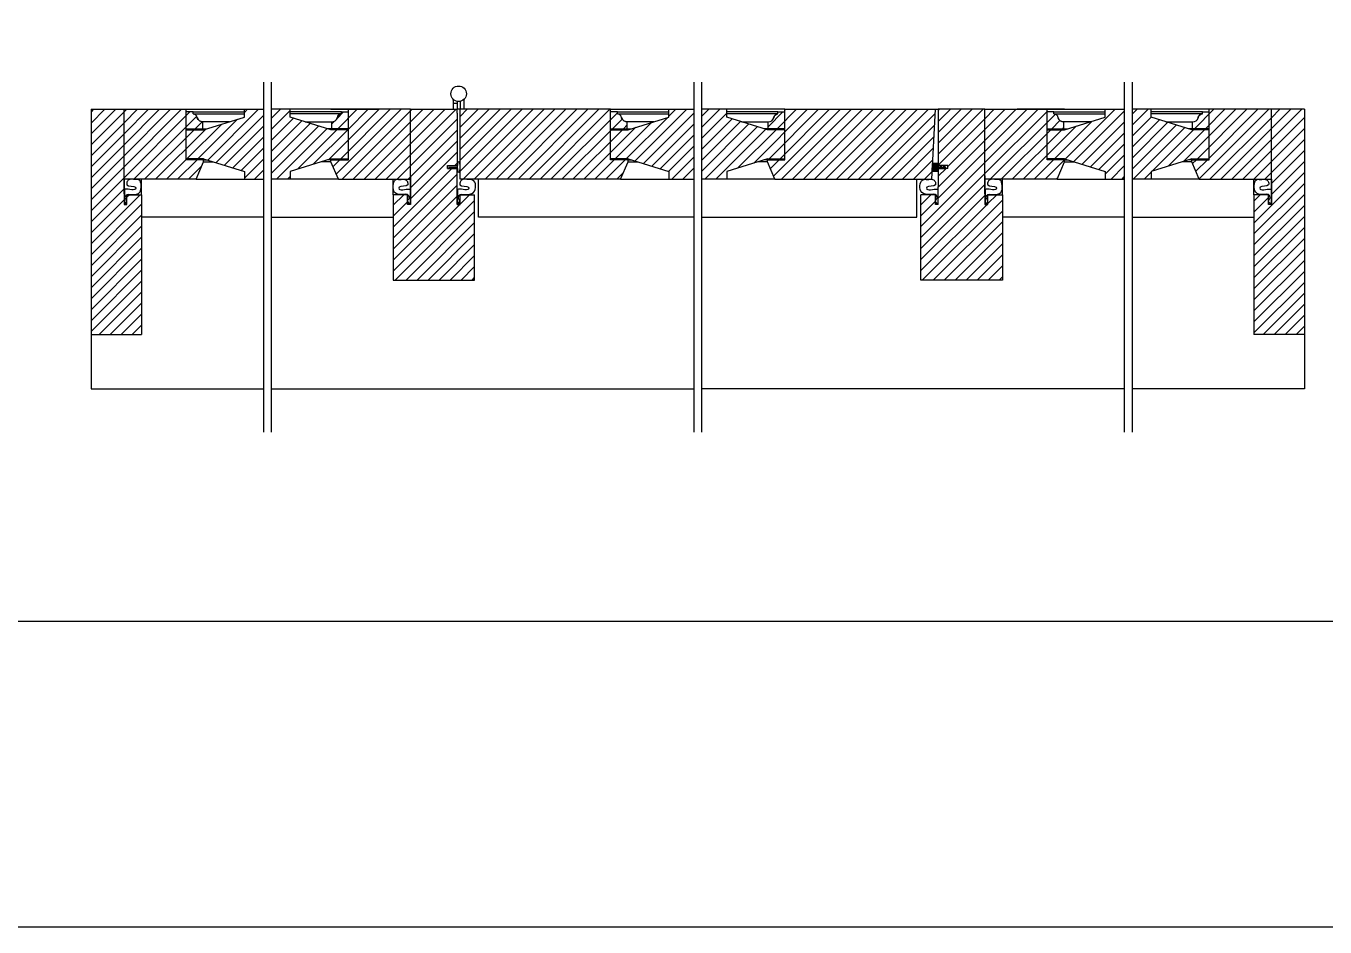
# Model space of a CAD drawing. Header units: inches. Extents: x 1985 to 11287, y 379 to 4336.
# Drawn here: x 7556.3 to 7598.12, y 3266.28 to 3295.29 of the extents above; entities that cross this region are included whole.
import ezdxf

# ---------------------------------------------------------------- set-up
doc = ezdxf.new("R2010")
doc.units = ezdxf.units.IN
doc.header["$MEASUREMENT"] = 0
for name, color, linetype in [('glazing tape 99', 7, 'CONTINUOUS'), ('hardware 99', 94, 'CONTINUOUS'), ('hatch 99', 1, 'CONTINUOUS'), ('separation 99', 3, 'CONTINUOUS'), ('weatherstripping 99', 5, 'CONTINUOUS'), ('wood detail 99', 7, 'CONTINUOUS')]:
    doc.layers.add(name, color=color, linetype=linetype)
pattern_1 = [(45, (3336.02802, 5e-13), (-0.176776695, 0.176776695), [])]

msp = doc.modelspace()

# ---------------------------------------------------------------- hatches: boundary and pattern name
at = {"layer": 'glazing tape 99'}
h = msp.add_hatch(color=7, dxfattribs=at)
h.paths.add_polyline_path([(7561.459092, 3291.985773), (7561.459092, 3291.954473), (7561.998106, 3291.954473), (7561.998106, 3291.985773)])
h.paths.add_polyline_path([(7561.459092, 3291.017073), (7561.459092, 3290.985773), (7562.021606, 3290.985773), (7562.021606, 3291.017073)])
h = msp.add_hatch(color=7, dxfattribs=at)
h.paths.add_polyline_path([(7566.68347, 3291.954473), (7566.68347, 3291.985773), (7566.144456, 3291.985773), (7566.144456, 3291.954473)])
h.paths.add_polyline_path([(7566.120956, 3291.017073), (7566.120956, 3290.985773), (7566.68347, 3290.985773), (7566.68347, 3291.017073)])
h = msp.add_hatch(color=7, dxfattribs=at)
h.paths.add_polyline_path([(7575.660799, 3291.954473), (7575.660799, 3291.985773), (7575.121785, 3291.985773), (7575.121785, 3291.954473)])
h.paths.add_polyline_path([(7575.684299, 3290.985773), (7575.684299, 3291.017073), (7575.121785, 3291.017073), (7575.121785, 3290.985773)])
h = msp.add_hatch(color=7, dxfattribs=at)
h.paths.add_polyline_path([(7580.196548, 3291.954473), (7580.196548, 3291.985773), (7580.735563, 3291.985773), (7580.735563, 3291.954473)])
h.paths.add_polyline_path([(7580.173048, 3290.985773), (7580.173048, 3291.017073), (7580.735563, 3291.017073), (7580.735563, 3290.985773)])
h = msp.add_hatch(color=7, dxfattribs=at)
h.paths.add_polyline_path([(7589.173878, 3291.954473), (7589.173878, 3291.985773), (7589.712892, 3291.985773), (7589.712892, 3291.954473)])
h.paths.add_polyline_path([(7589.736392, 3291.017073), (7589.736392, 3290.985773), (7589.173878, 3290.985773), (7589.173878, 3291.017073)])
h = msp.add_hatch(color=7, dxfattribs=at)
h.paths.add_polyline_path([(7594.398256, 3291.985773), (7594.398256, 3291.954473), (7593.859241, 3291.954473), (7593.859241, 3291.985773)])
h.paths.add_polyline_path([(7594.398256, 3291.017073), (7594.398256, 3290.985773), (7593.835741, 3290.985773), (7593.835741, 3291.017073)])
at = {"layer": 'hatch 99'}
h = msp.add_hatch(dxfattribs=at)
h.set_pattern_fill('ANSI31', color=256, scale=2, style=0)
h.set_pattern_definition(pattern_1)
h.paths.add_polyline_path([(7560.021648, 3289.860773), (7559.552818, 3289.860773), (7559.552818, 3289.548309), (7559.459156, 3289.548309), (7559.459156, 3290.360773), (7559.459156, 3292.610773), (7558.396648, 3292.610773), (7558.396648, 3285.360773), (7560.021648, 3285.360773)])
h = msp.add_hatch(dxfattribs=at)
h.set_pattern_fill('ANSI31', color=256, scale=2, style=0)
h.set_pattern_definition(pattern_1)
h.paths.add_polyline_path([(7563.946281, 3292.610773), (7563.365406, 3292.610773), (7563.334106, 3292.610773), (7563.334106, 3292.360773), (7562.021606, 3291.954473), (7561.459092, 3291.954473), (7561.459092, 3291.017073), (7562.021606, 3291.017073), (7563.334106, 3290.610773), (7563.334106, 3290.360773), (7563.946281, 3290.360773)])
h.paths.add_polyline_path([(7561.998106, 3292.212273, -0.33870461), (7561.815056, 3292.337273, 0.411741612), (7561.682306, 3292.462273), (7561.682306, 3292.524773), (7561.459092, 3292.524773), (7561.459092, 3291.985773), (7561.998106, 3291.985773)], flags=17)
h.paths.add_polyline_path([(7561.459092, 3292.610773), (7559.459156, 3292.610773), (7559.459156, 3290.360773), (7561.780535, 3290.360773), (7562.021606, 3290.923273), (7562.021606, 3290.985773), (7561.459092, 3290.985773)])
h = msp.add_hatch(dxfattribs=at)
h.set_pattern_fill('ANSI31', color=256, scale=2, style=0)
h.set_pattern_definition(pattern_1)
h.paths.add_polyline_path([(7568.683406, 3292.610773), (7566.68347, 3292.610773), (7566.68347, 3290.985773), (7566.120956, 3290.985773), (7566.120956, 3290.923273), (7566.362027, 3290.360773), (7568.683406, 3290.360773), (7568.683406, 3290.471036)])
h.paths.add_polyline_path([(7566.68347, 3292.524773), (7566.460256, 3292.524773), (7566.460256, 3292.462273), (7566.453566, 3292.462273, 0.396713131), (7566.327506, 3292.337273, -0.33870461), (7566.144456, 3292.212273), (7566.144456, 3291.985773), (7566.68347, 3291.985773)], flags=17)
h.paths.add_polyline_path([(7566.68347, 3291.954473), (7566.120956, 3291.954473), (7564.808456, 3292.360773), (7564.808456, 3292.610773), (7564.777156, 3292.610773), (7564.196281, 3292.610773), (7564.196281, 3290.360773), (7564.808456, 3290.360773), (7564.808456, 3290.610773), (7566.120956, 3291.017073), (7566.68347, 3291.017073)])
h = msp.add_hatch(dxfattribs=at)
h.set_pattern_fill('ANSI31', color=256, scale=2, style=0)
h.set_pattern_definition(pattern_1)
h.paths.add_polyline_path([(7569.871822, 3290.704273), (7569.871822, 3290.798273), (7570.184318, 3290.798273), (7570.184322, 3292.485773), (7570.184322, 3292.610773), (7570.183422, 3292.610773), (7568.683406, 3292.610773), (7568.683406, 3290.360773), (7568.683406, 3289.548309), (7568.589744, 3289.548309), (7568.589744, 3289.860773), (7568.120914, 3289.860773), (7568.120914, 3287.110773), (7570.745914, 3287.110773), (7570.745914, 3289.860773), (7570.277084, 3289.860773), (7570.277084, 3289.548309), (7570.184322, 3289.548298), (7570.183422, 3289.548309), (7570.184322, 3289.548309), (7570.184322, 3290.704273)])
h = msp.add_hatch(dxfattribs=at)
h.set_pattern_fill('ANSI31', color=256, scale=2, style=0)
h.set_pattern_definition(pattern_1)
h.paths.add_polyline_path([(7577.803674, 3292.610773), (7577.028099, 3292.610773), (7576.996799, 3292.610773), (7576.996799, 3292.360773), (7575.684299, 3291.954473), (7575.121785, 3291.954473), (7575.121785, 3291.017073), (7575.684299, 3291.017073), (7576.996799, 3290.610773), (7576.996799, 3290.360773), (7577.803674, 3290.360773)])
h.paths.add_polyline_path([(7575.660799, 3292.212273, -0.33870461), (7575.477749, 3292.337273, 0.411741612), (7575.344999, 3292.462273), (7575.344999, 3292.524773), (7575.121785, 3292.524773), (7575.121785, 3291.985773), (7575.660799, 3291.985773)], flags=17)
h.paths.add_polyline_path([(7575.121785, 3292.610773), (7570.278048, 3292.610773), (7570.278048, 3290.360773), (7575.443228, 3290.360773), (7575.684299, 3290.923273), (7575.684299, 3290.985773), (7575.121785, 3290.985773)])
h = msp.add_hatch(dxfattribs=at)
h.set_pattern_fill('ANSI31', color=256, scale=2, style=0)
h.set_pattern_definition(pattern_1)
h.paths.add_polyline_path([(7585.579299, 3292.610773), (7580.735563, 3292.610773), (7580.735563, 3290.985773), (7580.173048, 3290.985773), (7580.173048, 3290.923273), (7580.41412, 3290.360773), (7585.461382, 3290.360773)])
h.paths.add_polyline_path([(7580.735563, 3292.524773), (7580.512348, 3292.524773), (7580.512348, 3292.462273), (7580.505659, 3292.462273, 0.396713131), (7580.379598, 3292.337273, -0.33870461), (7580.196548, 3292.212273), (7580.196548, 3291.985773), (7580.735563, 3291.985773)], flags=17)
h.paths.add_polyline_path([(7580.735563, 3291.954473), (7580.173048, 3291.954473), (7578.860548, 3292.360773), (7578.860548, 3292.610773), (7578.829248, 3292.610773), (7578.053674, 3292.610773), (7578.053674, 3290.360773), (7578.860548, 3290.360773), (7578.860548, 3290.610773), (7580.173048, 3291.017073), (7580.735563, 3291.017073)])
h = msp.add_hatch(dxfattribs=at)
h.set_pattern_fill('ANSI31', color=256, scale=2, style=0)
h.set_pattern_definition(pattern_1)
h.paths.add_polyline_path([(7587.173941, 3289.548309), (7587.173941, 3290.471036), (7587.173941, 3292.610773), (7585.673026, 3292.610773), (7585.673029, 3290.798273), (7585.985526, 3290.798273), (7585.985526, 3290.704273), (7585.674872, 3290.704273), (7585.673026, 3289.548309), (7585.580264, 3289.548309), (7585.580264, 3289.860773), (7585.111433, 3289.860773), (7585.111433, 3287.110773), (7587.736433, 3287.110773), (7587.736433, 3289.860773), (7587.267603, 3289.860773), (7587.267603, 3289.548309)])
h = msp.add_hatch(dxfattribs=at)
h.set_pattern_fill('ANSI31', color=256, scale=2, style=0)
h.set_pattern_definition(pattern_1)
h.paths.add_polyline_path([(7591.661067, 3292.610773), (7591.080192, 3292.610773), (7591.048892, 3292.610773), (7591.048892, 3292.360773), (7589.736392, 3291.954473), (7589.173878, 3291.954473), (7589.173878, 3291.017073), (7589.736392, 3291.017073), (7591.048892, 3290.610773), (7591.048892, 3290.360773), (7591.661067, 3290.360773)])
h.paths.add_polyline_path([(7589.712892, 3292.212273, -0.33870461), (7589.529842, 3292.337273, 0.411741612), (7589.397092, 3292.462273), (7589.397092, 3292.524773), (7589.173878, 3292.524773), (7589.173878, 3291.985773), (7589.712892, 3291.985773)], flags=17)
h.paths.add_polyline_path([(7589.173878, 3292.610773), (7587.173941, 3292.610773), (7587.173941, 3290.360773), (7589.49532, 3290.360773), (7589.736392, 3290.923273), (7589.736392, 3290.985773), (7589.173878, 3290.985773)])
h = msp.add_hatch(dxfattribs=at)
h.set_pattern_fill('ANSI31', color=256, scale=2, style=0)
h.set_pattern_definition(pattern_1)
h.paths.add_polyline_path([(7596.398192, 3292.610773), (7594.398256, 3292.610773), (7594.398256, 3290.985773), (7593.835741, 3290.985773), (7593.835741, 3290.923273), (7594.076813, 3290.360773), (7596.398192, 3290.360773)])
h.paths.add_polyline_path([(7594.398256, 3292.524773), (7594.175041, 3292.524773), (7594.175041, 3292.462273), (7594.168352, 3292.462273, 0.396713131), (7594.042291, 3292.337273, -0.33870461), (7593.859241, 3292.212273), (7593.859241, 3291.985773), (7594.398256, 3291.985773)], flags=17)
h.paths.add_polyline_path([(7594.398256, 3291.954473), (7593.835741, 3291.954473), (7592.523241, 3292.360773), (7592.523241, 3292.610773), (7592.491941, 3292.610773), (7591.911067, 3292.610773), (7591.911067, 3290.360773), (7592.523241, 3290.360773), (7592.523241, 3290.610773), (7593.835741, 3291.017073), (7594.398256, 3291.017073)])
h = msp.add_hatch(dxfattribs=at)
h.set_pattern_fill('ANSI31', color=256, scale=2, style=0)
h.set_pattern_definition(pattern_1)
h.paths.add_polyline_path([(7596.398192, 3290.360773), (7596.398192, 3289.548309), (7596.30453, 3289.548309), (7596.30453, 3289.860773), (7595.8357, 3289.860773), (7595.8357, 3285.360773), (7597.4607, 3285.360773), (7597.4607, 3292.610773), (7596.398192, 3292.610773)])
at = {"layer": 'weatherstripping 99', "lineweight": 30}
h = msp.add_hatch(dxfattribs=at)
h.set_pattern_fill('ANSI36', color=5, scale=0.125, angle=315, style=0)
h.set_pattern_definition([(180, (7397.849616, 1700.638821), (-0.02734375, 0.015625), [0.0390625, -0.0078125, 0, -0.0078125])])
h.paths.add_polyline_path([(7585.487585, 3290.860773), (7585.642026, 3290.860773), (7585.642026, 3290.610773), (7585.474484, 3290.610773)])
msp.add_hatch(color=5, dxfattribs=at).paths.add_polyline_path([(7585.642026, 3290.860773), (7585.672999, 3290.860773), (7585.673017, 3290.765252), (7585.706607, 3290.735525), (7585.766401, 3290.735525), (7585.722865, 3290.797773), (7585.751162, 3290.797773), (7585.794698, 3290.735525), (7585.873586, 3290.735525), (7585.83005, 3290.797773), (7585.858347, 3290.797773), (7585.924872, 3290.719025), (7585.924872, 3290.704273), (7585.673029, 3290.704273), (7585.673047, 3290.610773), (7585.642026, 3290.610773)])

# ---------------------------------------------------------------- linework, layer by layer
at = {"layer": 'hardware 99', "color": 94}
for p, q in [((7570.059322, 3292.904061), (7570.059322, 3292.610773)), ((7570.184322, 3292.798273), (7570.059322, 3292.798273)), ((7570.184322, 3292.865205), (7570.184322, 3292.610773)), ((7570.278048, 3292.865205), (7570.278048, 3292.610773)), ((7570.403048, 3292.904061), (7570.403048, 3292.610773))]:
    msp.add_line(p, q, dxfattribs=at)
msp.add_circle((7570.231185, 3293.110773), 0.25, dxfattribs=at)
for centre, start, end in [((7569.996822, 3292.904061), 0, 41.4128763), ((7570.465548, 3292.904061), 138.5871237, 180)]:
    msp.add_arc(centre, 0.0625, start, end, dxfattribs=at)
at = {"layer": 'separation 99'}
for points in [[(9954.635727, 3266.28393), (7087.963638, 3266.28393), (7087.963638, 4336.37128), (9954.635727, 4336.37128)], [(7484.325689, 3276.128059), (7685.752407, 3276.128059), (7685.752407, 3428.766598), (7484.325689, 3428.766598)]]:
    msp.add_lwpolyline(points, close=True, dxfattribs=at)
at = {"layer": 'weatherstripping 99', "color": 5, "lineweight": 30}
for p, q in [((7569.903068, 3290.751273), (7570.184318, 3290.751273)), ((7585.474484, 3290.610773), (7585.487585, 3290.860773)), ((7585.673047, 3290.610773), (7585.474484, 3290.610773)), ((7585.672999, 3290.860773), (7585.487585, 3290.860773)), ((7585.642026, 3290.610773), (7585.642026, 3290.860773)), ((7585.672999, 3290.860773), (7585.673017, 3290.765252)), ((7585.673017, 3290.765252), (7585.706607, 3290.735525)), ((7585.673029, 3290.704273), (7585.673047, 3290.610773)), ((7585.673029, 3290.704273), (7585.924872, 3290.704273)), ((7585.706607, 3290.735525), (7585.766401, 3290.735525)), ((7585.766401, 3290.735525), (7585.722865, 3290.797773)), ((7585.751162, 3290.797773), (7585.722865, 3290.797773)), ((7585.794698, 3290.735525), (7585.751162, 3290.797773)), ((7585.794698, 3290.735525), (7585.873586, 3290.735525)), ((7585.873586, 3290.735525), (7585.83005, 3290.797773)), ((7585.858347, 3290.797773), (7585.83005, 3290.797773)), ((7585.924872, 3290.719025), (7585.858347, 3290.797773)), ((7585.924872, 3290.719025), (7585.924872, 3290.704273)), ((7585.924872, 3290.704273), (7585.924872, 3290.719025)), ((7559.470119, 3290.0276), (7559.470119, 3289.553813)), ((7568.672443, 3290.0276), (7568.672443, 3289.553813)), ((7570.194386, 3290.0276), (7570.194386, 3289.553813)), ((7585.662962, 3290.0276), (7585.662962, 3289.553813)), ((7587.184905, 3290.0276), (7587.184905, 3289.553813)), ((7596.387228, 3290.0276), (7596.387228, 3289.553813))]:
    msp.add_line(p, q, dxfattribs=at)
at = {"layer": 'weatherstripping 99'}
msp.add_line((7570.184318, 3290.798273), (7570.184318, 3290.704273), dxfattribs=at)
at = {"layer": 'weatherstripping 99', "color": 5, "lineweight": 30}
for centre, radius, start, end in [((7570.701357, 3290.751276), 0.517039, 162.2128755, 197.788024), ((7570.2369, 3290.881445), 0.039346, 338.6283121, 135.0921252), ((7568.787734, 3290.751273), 1.490314, 355.5422349, 4.4577499), ((7570.2369, 3290.621102), 0.039346, 224.907848, 21.3716701), ((7559.85342, 3290.077727), 0.272391, 68.1531508, 90.3367326), ((7568.289142, 3290.077727), 0.272391, 89.6632674, 111.8468492), ((7570.577686, 3290.077727), 0.272391, 68.1531508, 90.3367326), ((7585.279661, 3290.077727), 0.272391, 89.6632674, 111.8468492), ((7587.568205, 3290.077727), 0.272391, 68.1531508, 90.3367326), ((7596.003928, 3290.077727), 0.272391, 89.6632674, 111.8468492)]:
    msp.add_arc(centre, radius, start, end, dxfattribs=at)
for points, knots in [([(7559.851819, 3290.350113), (7559.71481, 3290.361188), (7559.620527, 3290.354492), (7559.558224, 3290.31075), (7559.513215, 3290.082471), (7559.836176, 3290.178403), (7559.837813, 3289.953564), (7559.526062, 3290.075977), (7559.470119, 3290.0276)], [0, 0, 0, 0, 0.083614321, 0.208464293, 0.316031641, 0.607589822, 0.683535209, 1.009413891, 1.009413891, 1.009413891, 1.009413891]), ([(7559.726074, 3289.86245), (7559.82631, 3289.865871), (7560.049184, 3289.890098), (7560.021648, 3290.279126), (7559.954784, 3290.330555)], [0, 0, 0, 0, 0.2460489598, 0.6041502785, 0.6041502785, 0.6041502785, 0.6041502785]), ([(7568.416488, 3289.86245), (7568.316252, 3289.865871), (7568.080546, 3289.865651), (7568.120914, 3290.279126), (7568.187778, 3290.330555)], [0, 0, 0, 0, 0.2460489598, 0.6041502785, 0.6041502785, 0.6041502785, 0.6041502785]), ([(7568.290743, 3290.350113), (7568.427752, 3290.361188), (7568.522035, 3290.354492), (7568.584338, 3290.31075), (7568.629347, 3290.082471), (7568.306386, 3290.178403), (7568.304749, 3289.953564), (7568.6165, 3290.075977), (7568.672443, 3290.0276)], [0, 0, 0, 0, 0.083614321, 0.208464293, 0.316031641, 0.607589822, 0.683535209, 1.009413891, 1.009413891, 1.009413891, 1.009413891]), ([(7570.576085, 3290.350113), (7570.439076, 3290.361188), (7570.344794, 3290.354492), (7570.282491, 3290.31075), (7570.237482, 3290.082471), (7570.560442, 3290.178403), (7570.562079, 3289.953564), (7570.250328, 3290.075977), (7570.194386, 3290.0276)], [0, 0, 0, 0, 0.083614321, 0.208464293, 0.316031641, 0.607589822, 0.683535209, 1.009413891, 1.009413891, 1.009413891, 1.009413891]), ([(7570.45034, 3289.86245), (7570.550576, 3289.865871), (7570.800014, 3289.865651), (7570.806571, 3290.279126), (7570.67905, 3290.330555)], [0, 0, 0, 0, 0.2460489598, 0.6041502785, 0.6041502785, 0.6041502785, 0.6041502785]), ([(7585.407007, 3289.86245), (7585.306771, 3289.865871), (7585.057334, 3289.865651), (7585.050776, 3290.279126), (7585.178297, 3290.330555)], [0, 0, 0, 0, 0.2460489598, 0.6041502785, 0.6041502785, 0.6041502785, 0.6041502785]), ([(7585.281262, 3290.350113), (7585.418271, 3290.361188), (7585.512554, 3290.354492), (7585.574857, 3290.31075), (7585.619866, 3290.082471), (7585.296906, 3290.178403), (7585.295268, 3289.953564), (7585.60702, 3290.075977), (7585.662962, 3290.0276)], [0, 0, 0, 0, 0.083614321, 0.208464293, 0.316031641, 0.607589822, 0.683535209, 1.009413891, 1.009413891, 1.009413891, 1.009413891]), ([(7587.566604, 3290.350113), (7587.429596, 3290.361188), (7587.335313, 3290.354492), (7587.27301, 3290.31075), (7587.228001, 3290.082471), (7587.550961, 3290.178403), (7587.552599, 3289.953564), (7587.240847, 3290.075977), (7587.184905, 3290.0276)], [0, 0, 0, 0, 0.083614321, 0.208464293, 0.316031641, 0.607589822, 0.683535209, 1.009413891, 1.009413891, 1.009413891, 1.009413891]), ([(7587.440859, 3289.86245), (7587.541095, 3289.865871), (7587.776801, 3289.865651), (7587.736433, 3290.279126), (7587.669569, 3290.330555)], [0, 0, 0, 0, 0.2460489598, 0.6041502785, 0.6041502785, 0.6041502785, 0.6041502785]), ([(7596.131274, 3289.86245), (7596.031038, 3289.865871), (7595.808163, 3289.890098), (7595.8357, 3290.279126), (7595.902564, 3290.330555)], [0, 0, 0, 0, 0.2460489598, 0.6041502785, 0.6041502785, 0.6041502785, 0.6041502785]), ([(7596.005529, 3290.350113), (7596.142537, 3290.361188), (7596.23682, 3290.354492), (7596.299123, 3290.31075), (7596.344132, 3290.082471), (7596.021172, 3290.178403), (7596.019534, 3289.953564), (7596.331286, 3290.075977), (7596.387228, 3290.0276)], [0, 0, 0, 0, 0.083614321, 0.208464293, 0.316031641, 0.607589822, 0.683535209, 1.009413891, 1.009413891, 1.009413891, 1.009413891]), ([(7559.470119, 3289.553813), (7559.54016, 3289.598029), (7559.577319, 3289.687483), (7559.486528, 3289.730581), (7559.526266, 3289.894664), (7559.654188, 3289.877026), (7559.726074, 3289.86245)], [0.0027567057, 0.0027567057, 0.0027567057, 0.0027567057, 0.1724869609, 0.2817822642, 0.3371391511, 0.4968128609, 0.4968128609, 0.4968128609, 0.4968128609]), ([(7568.672443, 3289.553813), (7568.602402, 3289.598029), (7568.565243, 3289.687483), (7568.656034, 3289.730581), (7568.616296, 3289.894664), (7568.488374, 3289.877026), (7568.416488, 3289.86245)], [0.0027567057, 0.0027567057, 0.0027567057, 0.0027567057, 0.1724869609, 0.2817822642, 0.3371391511, 0.4968128609, 0.4968128609, 0.4968128609, 0.4968128609]), ([(7570.194386, 3289.553813), (7570.264426, 3289.598029), (7570.301585, 3289.687483), (7570.210794, 3289.730581), (7570.250532, 3289.894664), (7570.378454, 3289.877026), (7570.45034, 3289.86245)], [0.0027567057, 0.0027567057, 0.0027567057, 0.0027567057, 0.1724869609, 0.2817822642, 0.3371391511, 0.4968128609, 0.4968128609, 0.4968128609, 0.4968128609]), ([(7585.662962, 3289.553813), (7585.592922, 3289.598029), (7585.555763, 3289.687483), (7585.646554, 3289.730581), (7585.606816, 3289.894664), (7585.478893, 3289.877026), (7585.407007, 3289.86245)], [0.0027567057, 0.0027567057, 0.0027567057, 0.0027567057, 0.1724869609, 0.2817822642, 0.3371391511, 0.4968128609, 0.4968128609, 0.4968128609, 0.4968128609]), ([(7587.184905, 3289.553813), (7587.254945, 3289.598029), (7587.292104, 3289.687483), (7587.201313, 3289.730581), (7587.241051, 3289.894664), (7587.368974, 3289.877026), (7587.440859, 3289.86245)], [0.0027567057, 0.0027567057, 0.0027567057, 0.0027567057, 0.1724869609, 0.2817822642, 0.3371391511, 0.4968128609, 0.4968128609, 0.4968128609, 0.4968128609]), ([(7596.387228, 3289.553813), (7596.317188, 3289.598029), (7596.280029, 3289.687483), (7596.37082, 3289.730581), (7596.331082, 3289.894664), (7596.203159, 3289.877026), (7596.131274, 3289.86245)], [0.0027567057, 0.0027567057, 0.0027567057, 0.0027567057, 0.1724869609, 0.2817822642, 0.3371391511, 0.4968128609, 0.4968128609, 0.4968128609, 0.4968128609])]:
    msp.add_open_spline(points, degree=3, knots=knots, dxfattribs=at)
at = {"layer": 'wood detail 99'}
for p, q in [((7563.946281, 3293.48852), (7563.946281, 3282.21939)), ((7564.196281, 3293.48852), (7564.196281, 3282.21939)), ((7577.803674, 3293.48852), (7577.803674, 3282.21939)), ((7578.053674, 3293.48852), (7578.053674, 3282.21939)), ((7591.661067, 3293.48852), (7591.661067, 3282.21939)), ((7591.911067, 3293.48852), (7591.911067, 3282.21939)), ((7558.396648, 3292.610773), (7559.459156, 3292.610773)), ((7559.459156, 3290.360773), (7559.459156, 3292.610773)), ((7561.459092, 3292.610773), (7563.521556, 3292.610773)), ((7561.459092, 3292.610773), (7563.251071, 3292.610773)), ((7561.459092, 3292.610773), (7563.365406, 3292.610773)), ((7563.334106, 3292.360773), (7563.334106, 3292.610773)), ((7563.365406, 3292.610773), (7563.946281, 3292.610773)), ((7563.521556, 3292.610773), (7563.946281, 3292.610773)), ((7564.777156, 3292.610773), (7564.196281, 3292.610773)), ((7566.68347, 3292.610773), (7564.777156, 3292.610773)), ((7564.808456, 3292.360773), (7564.808456, 3292.610773)), ((7566.68347, 3292.610773), (7564.891491, 3292.610773)), ((7566.120956, 3292.610773), (7567.644336, 3292.610773)), ((7568.683406, 3290.360773), (7568.683406, 3292.610773)), ((7570.278048, 3290.360773), (7570.278048, 3292.610773)), ((7575.121785, 3292.610773), (7577.184249, 3292.610773)), ((7575.121785, 3292.610773), (7576.913764, 3292.610773)), ((7575.121785, 3292.610773), (7577.028099, 3292.610773)), ((7576.996799, 3292.360773), (7576.996799, 3292.610773)), ((7577.028099, 3292.610773), (7577.803674, 3292.610773)), ((7577.184249, 3292.610773), (7577.803674, 3292.610773)), ((7578.673098, 3292.610773), (7578.053674, 3292.610773)), ((7578.829248, 3292.610773), (7578.053674, 3292.610773)), ((7580.735563, 3292.610773), (7578.673098, 3292.610773)), ((7580.735563, 3292.610773), (7578.829248, 3292.610773)), ((7578.860548, 3292.360773), (7578.860548, 3292.610773)), ((7580.735563, 3292.610773), (7578.943584, 3292.610773)), ((7585.461382, 3290.360773), (7585.579299, 3292.610773)), ((7585.673026, 3292.610773), (7585.673029, 3290.798273)), ((7587.173941, 3290.360773), (7587.173941, 3292.610773)), ((7589.736392, 3292.610773), (7588.213011, 3292.610773)), ((7589.173878, 3292.610773), (7590.965856, 3292.610773)), ((7589.173878, 3292.610773), (7591.080192, 3292.610773)), ((7591.048892, 3292.360773), (7591.048892, 3292.610773)), ((7591.080192, 3292.610773), (7591.661067, 3292.610773)), ((7592.335791, 3292.610773), (7591.911067, 3292.610773)), ((7592.491941, 3292.610773), (7591.911067, 3292.610773)), ((7594.398256, 3292.610773), (7592.335791, 3292.610773)), ((7594.398256, 3292.610773), (7592.491941, 3292.610773)), ((7592.523241, 3292.360773), (7592.523241, 3292.610773)), ((7594.398256, 3292.610773), (7592.606277, 3292.610773)), ((7597.4607, 3292.610773), (7596.398192, 3292.610773)), ((7596.398192, 3290.360773), (7596.398192, 3292.610773)), ((7562.615406, 3292.212273), (7561.998106, 3292.212273)), ((7562.854396, 3292.212273), (7561.998106, 3292.212273)), ((7562.021606, 3291.954473), (7563.334106, 3292.360773)), ((7566.120956, 3291.954473), (7564.808456, 3292.360773)), ((7565.288166, 3292.212273), (7566.144456, 3292.212273)), ((7565.527156, 3292.212273), (7566.144456, 3292.212273)), ((7570.184322, 3292.485773), (7570.184318, 3290.798273)), ((7576.278099, 3292.212273), (7575.660799, 3292.212273)), ((7576.517089, 3292.212273), (7575.660799, 3292.212273)), ((7575.684299, 3291.954473), (7576.996799, 3292.360773)), ((7580.173048, 3291.954473), (7578.860548, 3292.360773)), ((7579.340259, 3292.212273), (7580.196548, 3292.212273)), ((7579.579248, 3292.212273), (7580.196548, 3292.212273)), ((7590.330192, 3292.212273), (7589.712892, 3292.212273)), ((7590.569182, 3292.212273), (7589.712892, 3292.212273)), ((7589.736392, 3291.954473), (7591.048892, 3292.360773)), ((7593.835741, 3291.954473), (7592.523241, 3292.360773)), ((7593.002951, 3292.212273), (7593.859241, 3292.212273)), ((7593.241941, 3292.212273), (7593.859241, 3292.212273)), ((7562.021606, 3291.017073), (7561.459092, 3291.017073)), ((7562.021606, 3290.985773), (7561.459092, 3290.985773)), ((7562.021606, 3290.923273), (7562.021606, 3291.017073)), ((7562.021606, 3291.017073), (7563.334106, 3290.610773)), ((7562.021606, 3290.923273), (7562.021606, 3290.985773)), ((7562.021606, 3290.923273), (7562.324615, 3290.923273)), ((7566.120956, 3291.017073), (7564.808456, 3290.610773)), ((7566.120956, 3290.923273), (7565.817947, 3290.923273)), ((7566.120956, 3291.017073), (7566.68347, 3291.017073)), ((7566.120956, 3290.923273), (7566.120956, 3291.017073)), ((7566.120956, 3290.985773), (7566.68347, 3290.985773)), ((7566.120956, 3290.923273), (7566.120956, 3290.985773)), ((7575.684299, 3291.017073), (7575.121785, 3291.017073)), ((7575.684299, 3290.985773), (7575.121785, 3290.985773)), ((7575.684299, 3290.923273), (7575.684299, 3291.017073)), ((7575.684299, 3291.017073), (7576.996799, 3290.610773)), ((7575.684299, 3290.923273), (7575.684299, 3290.985773)), ((7575.684299, 3290.923273), (7575.987308, 3290.923273)), ((7580.173048, 3291.017073), (7578.860548, 3290.610773)), ((7580.173048, 3290.923273), (7579.87004, 3290.923273)), ((7580.173048, 3290.923273), (7580.173048, 3291.017073)), ((7580.173048, 3291.017073), (7580.735563, 3291.017073)), ((7580.173048, 3290.985773), (7580.735563, 3290.985773)), ((7580.173048, 3290.923273), (7580.173048, 3290.985773)), ((7589.736392, 3291.017073), (7589.173878, 3291.017073)), ((7589.736392, 3290.985773), (7589.173878, 3290.985773)), ((7589.736392, 3290.923273), (7589.736392, 3291.017073)), ((7589.736392, 3291.017073), (7591.048892, 3290.610773)), ((7589.736392, 3290.923273), (7589.736392, 3290.985773)), ((7589.736392, 3290.923273), (7590.039401, 3290.923273)), ((7593.835741, 3291.017073), (7592.523241, 3290.610773)), ((7593.835741, 3290.923273), (7593.532732, 3290.923273)), ((7593.835741, 3290.923273), (7593.835741, 3291.017073)), ((7593.835741, 3291.017073), (7594.398256, 3291.017073)), ((7593.835741, 3290.985773), (7594.398256, 3290.985773)), ((7593.835741, 3290.923273), (7593.835741, 3290.985773)), ((7563.334106, 3290.610773), (7563.334106, 3290.360773)), ((7564.808456, 3290.610773), (7564.808456, 3290.360773)), ((7569.871822, 3290.798273), (7570.184318, 3290.798273)), ((7569.871822, 3290.704273), (7570.184318, 3290.704273)), ((7576.996799, 3290.610773), (7576.996799, 3290.360773)), ((7578.860548, 3290.610773), (7578.860548, 3290.360773)), ((7585.985526, 3290.798273), (7585.673029, 3290.798273)), ((7585.985526, 3290.704273), (7585.673029, 3290.704273)), ((7591.048892, 3290.610773), (7591.048892, 3290.360773)), ((7592.523241, 3290.610773), (7592.523241, 3290.360773)), ((7561.780485, 3290.360773), (7563.521556, 3290.360773)), ((7561.780485, 3290.360773), (7563.946281, 3290.360773)), ((7561.780535, 3290.360773), (7563.251071, 3290.360773)), ((7561.780535, 3290.360773), (7563.946281, 3290.360773)), ((7561.780535, 3290.360773), (7563.365406, 3290.360773)), ((7561.780535, 3290.360773), (7563.946281, 3290.360773)), ((7563.365406, 3290.360773), (7563.946281, 3290.360773)), ((7563.521556, 3290.360773), (7563.946281, 3290.360773)), ((7566.362027, 3290.360773), (7564.196281, 3290.360773)), ((7564.777156, 3290.360773), (7564.196281, 3290.360773)), ((7566.362027, 3290.360773), (7564.196281, 3290.360773)), ((7566.362027, 3290.360773), (7564.777156, 3290.360773)), ((7566.362027, 3290.360773), (7564.891491, 3290.360773)), ((7575.443178, 3290.360773), (7577.184249, 3290.360773)), ((7575.443178, 3290.360773), (7577.803674, 3290.360773)), ((7575.443228, 3290.360773), (7576.913764, 3290.360773)), ((7575.443228, 3290.360773), (7577.803674, 3290.360773)), ((7575.443228, 3290.360773), (7577.028099, 3290.360773)), ((7575.443228, 3290.360773), (7577.803674, 3290.360773)), ((7577.028099, 3290.360773), (7577.803674, 3290.360773)), ((7577.184249, 3290.360773), (7577.803674, 3290.360773)), ((7578.673098, 3290.360773), (7578.053674, 3290.360773)), ((7580.41417, 3290.360773), (7578.053674, 3290.360773)), ((7580.41412, 3290.360773), (7578.053674, 3290.360773)), ((7578.829248, 3290.360773), (7578.053674, 3290.360773)), ((7580.41412, 3290.360773), (7578.053674, 3290.360773)), ((7580.41417, 3290.360773), (7578.673098, 3290.360773)), ((7580.41412, 3290.360773), (7578.829248, 3290.360773)), ((7580.41412, 3290.360773), (7578.943584, 3290.360773)), ((7589.49532, 3290.360773), (7590.965856, 3290.360773)), ((7589.49532, 3290.360773), (7591.661067, 3290.360773)), ((7589.49532, 3290.360773), (7591.080192, 3290.360773)), ((7589.49532, 3290.360773), (7591.661067, 3290.360773)), ((7591.080192, 3290.360773), (7591.661067, 3290.360773)), ((7592.335791, 3290.360773), (7591.911067, 3290.360773)), ((7594.076863, 3290.360773), (7591.911067, 3290.360773)), ((7594.076813, 3290.360773), (7591.911067, 3290.360773)), ((7592.491941, 3290.360773), (7591.911067, 3290.360773)), ((7594.076813, 3290.360773), (7591.911067, 3290.360773)), ((7594.076863, 3290.360773), (7592.335791, 3290.360773)), ((7594.076813, 3290.360773), (7592.491941, 3290.360773)), ((7594.076813, 3290.360773), (7592.606277, 3290.360773)), ((7560.021648, 3289.860773), (7560.021648, 3285.360773)), ((7568.120914, 3289.860773), (7568.120914, 3287.110773)), ((7587.736433, 3289.860773), (7587.736433, 3287.110773)), ((7595.8357, 3289.860773), (7595.8357, 3285.360773)), ((7568.120914, 3287.110773), (7570.745914, 3287.110773)), ((7587.736433, 3287.110773), (7585.111433, 3287.110773)), ((7558.396648, 3285.360773), (7558.396648, 3283.610773)), ((7558.396648, 3285.360773), (7560.021648, 3285.360773)), ((7597.4607, 3285.360773), (7595.8357, 3285.360773)), ((7597.4607, 3285.360773), (7597.4607, 3283.610773)), ((7558.396648, 3283.610773), (7563.946281, 3283.610773)), ((7564.196281, 3283.610773), (7577.803674, 3283.610773)), ((7591.661067, 3283.610773), (7578.053674, 3283.610773)), ((7597.4607, 3283.610773), (7591.911067, 3283.610773))]:
    msp.add_line(p, q, dxfattribs=at)
at = {"layer": 'wood detail 99', "color": 0}
for p, q in [((7558.396648, 3292.610773), (7558.396648, 3285.360773)), ((7559.459156, 3292.610773), (7561.459092, 3292.610773)), ((7559.459156, 3289.889084), (7559.459156, 3292.610773)), ((7568.683406, 3292.610773), (7566.68347, 3292.610773)), ((7568.683406, 3289.889084), (7568.683406, 3292.610773)), ((7587.173941, 3292.610773), (7589.173878, 3292.610773)), ((7587.173941, 3289.889084), (7587.173941, 3292.610773)), ((7596.398192, 3292.610773), (7594.398256, 3292.610773)), ((7596.398192, 3289.889084), (7596.398192, 3292.610773)), ((7597.4607, 3292.610773), (7597.4607, 3285.360773)), ((7558.396648, 3292.110773), (7558.396648, 3290.798273)), ((7558.396648, 3292.110773), (7558.396648, 3290.798273)), ((7597.4607, 3292.110773), (7597.4607, 3290.798273)), ((7597.4607, 3292.110773), (7597.4607, 3290.798273)), ((7558.396648, 3291.673273), (7558.396648, 3290.798273)), ((7558.396648, 3291.673273), (7558.396648, 3290.798273)), ((7597.4607, 3291.673273), (7597.4607, 3290.798273)), ((7597.4607, 3291.673273), (7597.4607, 3290.798273)), ((7568.683406, 3290.471036), (7568.683406, 3289.548309)), ((7587.173941, 3290.471036), (7587.173941, 3289.548309)), ((7561.780535, 3290.360773), (7559.459156, 3290.360773)), ((7559.459156, 3290.360773), (7559.459156, 3289.548309)), ((7560.021648, 3289.860773), (7560.021648, 3290.360773)), ((7566.362027, 3290.360773), (7568.683406, 3290.360773)), ((7575.443228, 3290.360773), (7570.278048, 3290.360773)), ((7570.871559, 3289.141773), (7570.871559, 3290.360773)), ((7580.41502, 3290.360773), (7585.461382, 3290.360773)), ((7584.985788, 3289.141773), (7584.985788, 3290.360773)), ((7589.49532, 3290.360773), (7587.173941, 3290.360773)), ((7594.076813, 3290.360773), (7596.398192, 3290.360773)), ((7595.8357, 3289.860773), (7595.8357, 3290.360773)), ((7596.398192, 3290.360773), (7596.398192, 3289.548309)), ((7559.552818, 3289.860773), (7560.021648, 3289.860773)), ((7559.552818, 3289.548309), (7559.552818, 3289.860773)), ((7568.589744, 3289.860773), (7568.120914, 3289.860773)), ((7568.589744, 3289.548309), (7568.589744, 3289.860773)), ((7570.277084, 3289.548309), (7570.277084, 3289.860773)), ((7570.277084, 3289.860773), (7570.745914, 3289.860773)), ((7570.745914, 3287.110773), (7570.745914, 3289.860773)), ((7585.111433, 3287.110773), (7585.111433, 3289.860773)), ((7585.580264, 3289.860773), (7585.111433, 3289.860773)), ((7585.580264, 3289.548309), (7585.580264, 3289.860773)), ((7587.267603, 3289.860773), (7587.736433, 3289.860773)), ((7587.267603, 3289.548309), (7587.267603, 3289.860773)), ((7596.30453, 3289.860773), (7595.8357, 3289.860773)), ((7596.30453, 3289.548309), (7596.30453, 3289.860773)), ((7559.459156, 3289.548309), (7559.552818, 3289.548309)), ((7568.683406, 3289.548309), (7568.589744, 3289.548309)), ((7570.183422, 3289.548309), (7570.277084, 3289.548309)), ((7585.673926, 3289.548309), (7585.580264, 3289.548309)), ((7587.173941, 3289.548309), (7587.267603, 3289.548309)), ((7596.398192, 3289.548309), (7596.30453, 3289.548309)), ((7563.946281, 3289.141773), (7560.021648, 3289.141773)), ((7564.196281, 3289.141773), (7568.120914, 3289.141773)), ((7577.803674, 3289.141773), (7570.871559, 3289.141773)), ((7578.053674, 3289.141773), (7584.985788, 3289.141773)), ((7591.661067, 3289.141773), (7587.736433, 3289.141773)), ((7591.911067, 3289.141773), (7595.8357, 3289.141773))]:
    msp.add_line(p, q, dxfattribs=at)
at = {"layer": 'wood detail 99', "color": 7}
for p, q in [((7561.459092, 3290.985773), (7561.459092, 3292.610773)), ((7566.68347, 3290.985773), (7566.68347, 3292.610773)), ((7568.683406, 3292.610773), (7570.183422, 3292.610773)), ((7575.121785, 3292.610773), (7570.183422, 3292.610773)), ((7570.184322, 3292.485773), (7570.184322, 3292.610773)), ((7575.121785, 3290.985773), (7575.121785, 3292.610773)), ((7580.735563, 3290.985773), (7580.735563, 3292.610773)), ((7580.735563, 3292.610773), (7585.673926, 3292.610773)), ((7587.173941, 3292.610773), (7585.673926, 3292.610773)), ((7589.173878, 3290.985773), (7589.173878, 3292.610773)), ((7594.398256, 3290.985773), (7594.398256, 3292.610773)), ((7561.682306, 3292.524773), (7561.459092, 3292.524773)), ((7561.682306, 3292.462273), (7561.682306, 3292.524773)), ((7561.682306, 3292.524773), (7563.334106, 3292.524773)), ((7561.682306, 3292.462273), (7563.334106, 3292.462273)), ((7561.998106, 3291.954473), (7561.998106, 3292.212273)), ((7566.460256, 3292.524773), (7564.808456, 3292.524773)), ((7566.460256, 3292.462273), (7564.808456, 3292.462273)), ((7566.144456, 3291.954473), (7566.144456, 3292.212273)), ((7566.460256, 3292.462273), (7566.460256, 3292.524773)), ((7566.460256, 3292.524773), (7566.68347, 3292.524773)), ((7575.344999, 3292.524773), (7575.121785, 3292.524773)), ((7575.344999, 3292.462273), (7575.344999, 3292.524773)), ((7575.344999, 3292.524773), (7576.996799, 3292.524773)), ((7575.344999, 3292.462273), (7576.996799, 3292.462273)), ((7575.660799, 3291.954473), (7575.660799, 3292.212273)), ((7580.512348, 3292.524773), (7578.860548, 3292.524773)), ((7580.512348, 3292.462273), (7578.860548, 3292.462273)), ((7580.196548, 3291.954473), (7580.196548, 3292.212273)), ((7580.512348, 3292.462273), (7580.512348, 3292.524773)), ((7580.512348, 3292.524773), (7580.735563, 3292.524773)), ((7589.397092, 3292.524773), (7589.173878, 3292.524773)), ((7589.397092, 3292.462273), (7589.397092, 3292.524773)), ((7589.397092, 3292.524773), (7591.048892, 3292.524773)), ((7589.397092, 3292.462273), (7591.048892, 3292.462273)), ((7589.712892, 3291.954473), (7589.712892, 3292.212273)), ((7594.175041, 3292.524773), (7592.523241, 3292.524773)), ((7594.175041, 3292.462273), (7592.523241, 3292.462273)), ((7593.859241, 3291.954473), (7593.859241, 3292.212273)), ((7594.175041, 3292.462273), (7594.175041, 3292.524773)), ((7594.175041, 3292.524773), (7594.398256, 3292.524773)), ((7561.459092, 3291.985773), (7561.998106, 3291.985773)), ((7561.459092, 3291.954473), (7562.021606, 3291.954473)), ((7561.998106, 3291.985773), (7562.122717, 3291.985773)), ((7566.144456, 3291.985773), (7566.019845, 3291.985773)), ((7566.68347, 3291.954473), (7566.120956, 3291.954473)), ((7566.68347, 3291.985773), (7566.144456, 3291.985773)), ((7575.121785, 3291.985773), (7575.660799, 3291.985773)), ((7575.121785, 3291.954473), (7575.684299, 3291.954473)), ((7575.660799, 3291.985773), (7575.78541, 3291.985773)), ((7580.196548, 3291.985773), (7580.071938, 3291.985773)), ((7580.735563, 3291.954473), (7580.173048, 3291.954473)), ((7580.735563, 3291.985773), (7580.196548, 3291.985773)), ((7589.173878, 3291.985773), (7589.712892, 3291.985773)), ((7589.173878, 3291.954473), (7589.736392, 3291.954473)), ((7589.712892, 3291.985773), (7589.837502, 3291.985773)), ((7593.859241, 3291.985773), (7593.734631, 3291.985773)), ((7594.398256, 3291.954473), (7593.835741, 3291.954473)), ((7594.398256, 3291.985773), (7593.859241, 3291.985773)), ((7561.780535, 3290.360773), (7562.021606, 3290.923273)), ((7562.021606, 3290.985773), (7562.122717, 3290.985773)), ((7566.120956, 3290.985773), (7566.019845, 3290.985773)), ((7566.362027, 3290.360773), (7566.120956, 3290.923273)), ((7575.443228, 3290.360773), (7575.684299, 3290.923273)), ((7575.684299, 3290.985773), (7575.78541, 3290.985773)), ((7580.173048, 3290.985773), (7580.071938, 3290.985773)), ((7580.41412, 3290.360773), (7580.173048, 3290.923273)), ((7589.49532, 3290.360773), (7589.736392, 3290.923273)), ((7589.736392, 3290.985773), (7589.837502, 3290.985773)), ((7593.835741, 3290.985773), (7593.734631, 3290.985773)), ((7594.076813, 3290.360773), (7593.835741, 3290.923273)), ((7569.871822, 3290.704273), (7569.871822, 3290.798273)), ((7570.184322, 3289.548298), (7570.184322, 3290.704273)), ((7585.673026, 3289.548298), (7585.674872, 3290.704273)), ((7585.674872, 3290.704273), (7585.924872, 3290.704273)), ((7585.985526, 3290.704273), (7585.985526, 3290.798273)), ((7568.120914, 3289.860773), (7568.120914, 3290.360773)), ((7587.736433, 3289.860773), (7587.736433, 3290.360773))]:
    msp.add_line(p, q, dxfattribs=at)
for points in [[(7561.459092, 3291.985773), (7561.998106, 3291.985773), (7561.998106, 3292.212273, -0.33870461), (7561.815056, 3292.337273, 0.411741612), (7561.682306, 3292.462273), (7561.682306, 3292.524773), (7561.459092, 3292.524773)], [(7566.68347, 3291.985773), (7566.144456, 3291.985773), (7566.144456, 3292.212273, 0.33870461), (7566.327506, 3292.337273, -0.411741612), (7566.460256, 3292.462273), (7566.460256, 3292.524773), (7566.68347, 3292.524773)], [(7575.121785, 3291.985773), (7575.660799, 3291.985773), (7575.660799, 3292.212273, -0.33870461), (7575.477749, 3292.337273, 0.411741612), (7575.344999, 3292.462273), (7575.344999, 3292.524773), (7575.121785, 3292.524773)], [(7580.735563, 3291.985773), (7580.196548, 3291.985773), (7580.196548, 3292.212273, 0.33870461), (7580.379598, 3292.337273, -0.411741612), (7580.512348, 3292.462273), (7580.512348, 3292.524773), (7580.735563, 3292.524773)], [(7589.173878, 3291.985773), (7589.712892, 3291.985773), (7589.712892, 3292.212273, -0.33870461), (7589.529842, 3292.337273, 0.411741612), (7589.397092, 3292.462273), (7589.397092, 3292.524773), (7589.173878, 3292.524773)], [(7594.398256, 3291.985773), (7593.859241, 3291.985773), (7593.859241, 3292.212273, 0.33870461), (7594.042291, 3292.337273, -0.411741612), (7594.175041, 3292.462273), (7594.175041, 3292.524773), (7594.398256, 3292.524773)]]:
    msp.add_lwpolyline(points, format="xyb", dxfattribs=at)
for centre, radius, start, end in [((7561.685651, 3292.332835), 0.129481, 1.9642372, 91.480252), ((7561.98826, 3292.394384), 0.182376, 198.2489105, 273.0948202), ((7566.154302, 3292.394384), 0.182376, 266.9051798, 341.7510895), ((7566.456911, 3292.332835), 0.129481, 88.519748, 178.0357628), ((7575.348344, 3292.332835), 0.129481, 1.9642372, 91.480252), ((7575.650953, 3292.394384), 0.182376, 198.2489105, 273.0948202), ((7580.206395, 3292.394384), 0.182376, 266.9051798, 341.7510895), ((7580.509004, 3292.332835), 0.129481, 88.519748, 178.0357628), ((7589.400437, 3292.332835), 0.129481, 1.9642372, 91.480252), ((7589.703046, 3292.394384), 0.182376, 198.2489105, 273.0948202), ((7593.869087, 3292.394384), 0.182376, 266.9051798, 341.7510895), ((7594.171696, 3292.332835), 0.129481, 88.519748, 178.0357628)]:
    msp.add_arc(centre, radius, start, end, dxfattribs=at)

doc.saveas('drawing.dxf')
